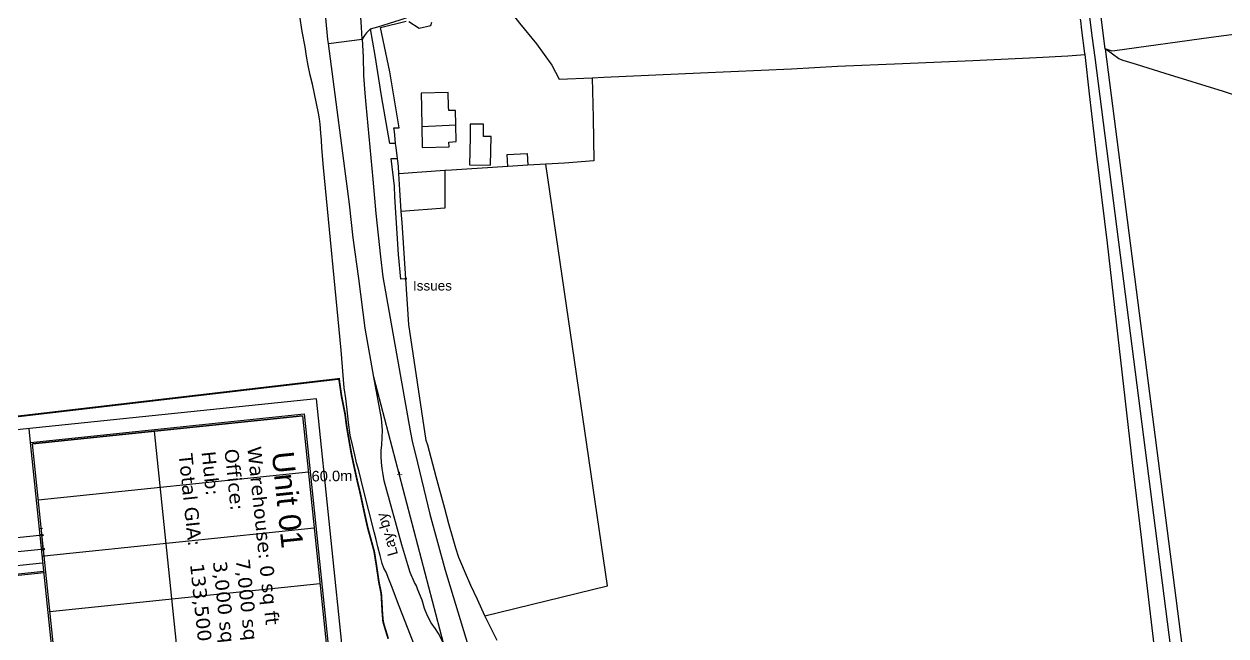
# Model space of a CAD drawing. Header units: millimetres. Extents: x 111502 to 977541, y 8702 to 1044108.
# Drawn here: x 489032.3 to 489375.2, y 241445.6 to 241620 of the extents above; entities that cross this region are included whole.
import ezdxf

# ---------------------------------------------------------------- set-up
doc = ezdxf.new("R2010")
doc.units = ezdxf.units.MM
doc.header["$LTSCALE"] = 0.25
doc.linetypes.add('DASHED2', pattern=[9.525, 6.35, -3.175])
for name, color, linetype in [('E HVSS As Laid HV', 10, 'Continuous'), ('Proposed Employment Area - 11-089-MP013-01a$0$A-Cldg-Panl-P', 7, 'Continuous'), ('Proposed Employment Area - 11-089-MP013-01a$0$A-Door-Extn-P', 7, 'Continuous'), ('Proposed Employment Area - 11-089-MP013-01a$0$DOCK', 7, 'Continuous'), ('Proposed Employment Area - 11-089-MP013-01a$0$LINE50', 7, 'Continuous'), ('Proposed Employment Area - 11-089-MP013-01a$0$STEEL', 7, 'Continuous'), ('X HVSS Site Background', 8, 'Continuous'), ('X HVSS Site Outline', 210, 'Continuous')]:
    doc.layers.add(name, color=color, linetype=linetype)
doc.styles.add('OS Master Map$1$Standard', font='txt')
doc.styles.add('Proposed Employment Area - 11-089-MP013-01a$0$1250T35R', font='verdana.ttf', dxfattribs={"height": 4375})
doc.styles.add('Proposed Employment Area - 11-089-MP013-01a$0$1250T50R', font='arial.ttf', dxfattribs={"height": 6250})
doc.styles.add('Proposed Employment Area - 11-089-MP013-01a$0$Standard', font='txt')

# ---------------------------------------------------------------- blocks, each defined once
blk = doc.blocks.new('Proposed Commercial Boundary - 09.02.22')
at = {"layer": 'X HVSS Site Outline', "const_width": 500}
blk.add_lwpolyline([(488816491, 241483158), (489122203, 241518856), (489122203, 241518855), (489122345, 241517843), (489122488, 241516831), (489122631, 241515820), (489122752, 241514971), (489122755, 241514955), (489122756, 241514949), (489122777, 241514797), (489122942, 241513711), (489123153, 241512642), (489123353, 241511640), (489123553, 241510638), (489123752, 241509645), (489123929, 241508748), (489124047, 241507832), (489124179, 241506816), (489124315, 241505777), (489124473, 241504711), (489124650, 241503672), (489124823, 241502663), (489124997, 241501654), (489125172, 241500646), (489125349, 241499637), (489125527, 241498629), (489125713, 241497582), (489125929, 241496533), (489126144, 241495523), (489126359, 241494521), (489126577, 241493519), (489126795, 241492520), (489127014, 241491520), (489127235, 241490521), (489127461, 241489499), (489127706, 241488478), (489127949, 241487479), (489128183, 241486520), (489128393, 241485571), (489128601, 241484585), (489128813, 241483584), (489129026, 241482583), (489129240, 241481582), (489129455, 241480582), (489129673, 241479574), (489129897, 241478566), (489130122, 241477565), (489130360, 241476511), (489130641, 241475458), (489130833, 241474760), (489130847, 241474708), (489130912, 241474472), (489131176, 241473507), (489131440, 241472542), (489131705, 241471578), (489131967, 241470621), (489132222, 241469671), (489132243, 241469590), (489132267, 241469440), (489132340, 241468983), (489132498, 241467991), (489132656, 241466999), (489132813, 241466011), (489132964, 241465037), (489133108, 241464056), (489133253, 241463061), (489133398, 241462065), (489133556, 241460985), (489133776, 241459912), (489133984, 241458924), (489134166, 241458059), (489134267, 241457284), (489134319, 241456376), (489134376, 241455357), (489134434, 241454339), (489134492, 241453321), (489134551, 241452281), (489134627, 241451217), (489134723, 241450158), (489134776, 241449650), (489134861, 241449340), (489134921, 241449124), (489135053, 241448643), (489135356, 241447641), (489135653, 241446677), (489135948, 241445720), (489136243, 241444764)], dxfattribs=at)
blk = doc.blocks.new('Proposed Employment Area - 11-089-MP013-01a$0$guide')
for p, q in [((32, 0), (40, -2)), ((46, 0), (46, -1)), ((64, 0), (64, -3)), ((32, -2), (40, -4)), ((52, -4), (52, -8)), ((53, -4), (53, -7)), ((54, -4), (54, -6)), ((62, -1), (62, -7)), ((64, -3), (67, -3)), ((64, -5), (64, -8)), ((64, -5), (66, -5)), ((82, -19), (66, -5)), ((83, -18), (67, -3))]:
    blk.add_line(p, q)
for centre, radius, start, end in [((60, -4), 2.25, 270, 90), ((60, -4), 0.25, 270, 90), ((83, -18), 0.75, 230.0165, 50.0165)]:
    blk.add_arc(centre, radius, start, end)
at = {"layer": 'Proposed Employment Area - 11-089-MP013-01a$0$A-Cldg-Panl-P'}
blk.add_line((69, -2), (69, -2), dxfattribs=at)
at = {"layer": 'Proposed Employment Area - 11-089-MP013-01a$0$A-Door-Extn-P'}
blk.add_line((-68, -96), (105, -96), dxfattribs=at)
at = {"layer": 'Proposed Employment Area - 11-089-MP013-01a$0$LINE50'}
blk.add_line((22, -78), (22, -76), dxfattribs=at)
at = {"layer": 'Proposed Employment Area - 11-089-MP013-01a$0$STEEL'}
for p, q in [((0, 0), (32, 0)), ((0, -76), (0, 0)), ((46, 0), (64, 0)), ((-2, -40), (0, -40)), ((-2, -77), (-2, -40)), ((-2, -77), (0, -79)), ((0, -75), (2, -75)), ((0, -76), (2, -78)), ((0, -100), (0, -79)), ((0, -100), (2, -100)), ((2, -2), (32, -2)), ((2, -75), (2, -2)), ((2, -101), (2, -78)), ((2, -101), (9, -113)), ((4, -76), (22, -76)), ((4, -100), (4, -80)), ((4, -100), (11, -112)), ((6, -78), (22, -78)), ((20, -107), (18, -112)), ((22, -108), (19, -113)), ((20, -107), (22, -108)), ((40, -2), (60, -2)), ((40, -4), (60, -4)), ((46, -1), (62, -1)), ((52, -4), (53, -4)), ((52, -8), (64, -8)), ((53, -7), (62, -7)), ((54, -4), (60, -4)), ((54, -6), (60, -6))]:
    blk.add_line(p, q, dxfattribs=at)
for centre, radius, start, end in [((4, -78), 2, 90, 180), ((6, -80), 2, 90, 180), ((14, -110), 6, 210, 330), ((14, -110), 4, 210, 330)]:
    blk.add_arc(centre, radius, start, end, dxfattribs=at)
blk = doc.blocks.new('Proposed Employment Area - 11-089-MP013-01a$0$BOLLARD')
at = {"layer": 'Proposed Employment Area - 11-089-MP013-01a$0$DOCK'}
blk.add_lwpolyline([(-100, -100), (-100, 100), (100, 100), (100, -100)], close=True, dxfattribs=at)
for centre, radius in [((-75, 75), 10), ((0, 0), 75), ((75, 75), 10), ((-75, -75), 10), ((75, -75), 10)]:
    blk.add_circle(centre, radius, dxfattribs=at)
blk = doc.blocks.new('commercial background')
at = {"layer": 'X HVSS Site Background'}
for p, q in [((603.1, 1042.24), (471.35, 1028.56)), ((619.13, 887.98), (603.1, 1042.24)), ((521.5, 1029.81), (521.09, 1033.72)), ((572.22, 884.87), (556.83, 1032.98)), ((524.09, 1003.31), (508.18, 1001.65)), ((524.24, 1003.32), (524.09, 1003.31)), ((524.44, 1003.42), (524.23, 1003.4)), ((524.65, 1003.36), (524.24, 1003.39)), ((524.64, 1003.43), (524.25, 1003.32)), ((524.51, 999.33), (508.59, 997.67)), ((524.65, 999.34), (524.51, 999.33)), ((525.07, 999.32), (524.66, 999.34)), ((524.87, 999.29), (524.66, 999.27)), ((525.06, 999.38), (524.67, 999.27)), ((524.92, 995.35), (509.01, 993.7))]:
    blk.add_line(p, q, dxfattribs=at)
for points in [[(599.53, 1037.91), (615.02, 888.81), (536.98, 880.7), (521.5, 1029.81)], [(606.13, 896.95), (607.01, 888.48), (537.43, 881.25), (522.04, 1029.36), (599.08, 1037.36), (613.78, 895.87), (611.63, 895.65), (611.44, 897.5)], [(524.64, 1003.43), (524.65, 1003.36), (524.25, 1003.32), (524.24, 1003.39)], [(525.13, 999.29), (524.7, 1003.47), (524.66, 1003.46), (525.09, 999.29)], [(525.07, 999.32), (525.06, 999.38), (524.66, 999.34), (524.67, 999.27)], [(502.47, 990.34), (525.35, 992.72), (525.31, 993.02), (502.44, 990.64)]]:
    blk.add_lwpolyline(points, close=True, dxfattribs=at)
for points in [[(599.08, 1037.36), (522.04, 1029.36)], [(600.75, 1021.32), (523.71, 1013.32)], [(523.89, 1005.3), (524.89, 1005.4)], [(602.4, 1005.41), (525.36, 997.41)], [(524.64, 1003.42), (524.65, 1003.36), (524.09, 1003.3), (524.08, 1003.45), (524.08, 1003.45), (524.08, 1003.44)], [(525.07, 999.32), (525.06, 999.39), (524.51, 999.33), (524.52, 999.18), (524.52, 999.18), (524.52, 999.2)], [(524.71, 997.34), (525.71, 997.44)], [(604.06, 989.49), (527.02, 981.49)]]:
    blk.add_lwpolyline(points, dxfattribs=at)
for points in [[(524.44, 1003.41), (524.43, 1003.49), (524.44, 1003.49, -0.414214), (524.44, 1003.49), (524.45, 1003.43, 0.414214), (524.46, 1003.42), (524.61, 1003.44, 0.414214), (524.62, 1003.45), (524.62, 1003.51, -0.414214), (524.62, 1003.51), (524.63, 1003.51), (524.64, 1003.43)], [(524.87, 999.29), (524.87, 999.22), (524.89, 999.22, 0.414214), (524.89, 999.22), (524.88, 999.28, -0.414214), (524.89, 999.29), (525.04, 999.31, -0.414214), (525.05, 999.3), (525.06, 999.24, 0.414214), (525.06, 999.24), (525.07, 999.24), (525.07, 999.32)]]:
    blk.add_lwpolyline(points, format="xyb", close=True, dxfattribs=at)
for name, p, xscale, yscale, zscale, rotation in [('Proposed Employment Area - 11-089-MP013-01a$0$guide', (524.63, 1003.5), -0.001, 0.0009999999999999998, 0.0009999999999999998, 95.93026753306337), ('Proposed Employment Area - 11-089-MP013-01a$0$BOLLARD', (524.99, 1003.4), 0.001, 0.001, 0.001, 275.9302675330634), ('Proposed Employment Area - 11-089-MP013-01a$0$guide', (525.07, 999.25), 0.001, 0.001, 0.001, 95.93026753306341), ('Proposed Employment Area - 11-089-MP013-01a$0$BOLLARD', (525.41, 999.42), -0.001, 0.0009999999999999998, 0.0009999999999999998, 275.9302675330634)]:
    blk.add_blockref(name, p, dxfattribs=dict(at, xscale=xscale, yscale=yscale, zscale=zscale, rotation=rotation))
at = {"layer": 'X HVSS Site Background', "attachment_point": 1, "rotation": 275.9303}
for s, width, insert, char_height, style in [('\\pxt14;Warehouse: 0 sq ft\\P\\pql,tz;Office:^I7,000 sq ft^I\\PHub:^I^I3,000 sq ft\\PTotal GIA:^I133,500 sq ft\\P\\P ', 154.5296, (587.25, 1028.87), 3.9375, 'Proposed Employment Area - 11-089-MP013-01a$0$1250T35R'), ('Unit 01\\P\\pxql; ', 125.0785, (596.53, 1027.56), 6.25, 'Proposed Employment Area - 11-089-MP013-01a$0$1250T50R')]:
    blk.add_mtext_dynamic_manual_height_columns(s, width=width, gutter_width=31.25, heights=[0], dxfattribs=dict(at, insert=insert, char_height=char_height, style=style))
at = {"layer": 'X HVSS Site Background', "char_height": 0.125, "width": 1.5, "rotation": 5.9303, "style": 'Proposed Employment Area - 11-089-MP013-01a$0$Standard'}
for insert, attachment_point in [((524.4, 1005.22), 2), ((525.2, 997.52), 8)]:
    blk.add_mtext('{\\fArial|b0|i0|c0|p34;8M Setout Line}', dxfattribs=dict(at, insert=insert, attachment_point=attachment_point))
at = {"layer": 'X HVSS Site Background', "style": 'Proposed Employment Area - 11-089-MP013-01a$0$Standard'}
for p, rotation in [((485.88, 899.5), 95.9302), ((729.37, 850.69), 240.5366), ((319.53, 839.47), 95.9302), ((520.9, 756.6), 330.4683), ((1582.14, 507.49), 240.4683), ((1846.75, 293.1), 209.3143), ((1096.5, 265.37), 60.4683)]:
    blk.add_attdef('NOOFPARKINGSPACES', p, '', height=0.3, rotation=rotation, dxfattribs=at)
blk = doc.blocks.new('OS Master Map$1$OSS17')
at = {"color": 8, "true_color": 0x707070, "const_width": 0.375, "flags": 128}
blk.add_lwpolyline([(0.188, 0), (0.181, 0.049), (0.162, 0.094), (0.133, 0.133), (0.094, 0.162), (0.049, 0.181), (0, 0.188), (-0.049, 0.181), (-0.094, 0.162), (-0.133, 0.133), (-0.162, 0.094), (-0.181, 0.049), (-0.188, 0), (-0.181, -0.049), (-0.162, -0.094), (-0.133, -0.133), (-0.094, -0.162), (-0.049, -0.181), (0, -0.188), (0.049, -0.181), (0.094, -0.162), (0.133, -0.133), (0.162, -0.094), (0.181, -0.049), (0.188, 0), (0.181, 0.049)], dxfattribs=at)
blk = doc.blocks.new('OS Master Map$1$OSS15')
at = {"color": 8, "true_color": 0x707070, "const_width": 0.174, "flags": 128}
for points in [[(-0.775, 0), (0.775, 0)], [(0, -0.775), (0, 0.775)]]:
    blk.add_lwpolyline(points, dxfattribs=at)
blk = doc.blocks.new('OS MAP 060722')
at = {"layer": 'X HVSS Site Background', "flags": 128}
for points in [[(530.15, 2486.61), (509.86, 2648.75), (509.86, 2648.75), (509.38, 2662.65)], [(552.29, 2278.09), (552.39, 2280.96), (552.39, 2280.96), (552.11, 2288.8), (552.11, 2288.8), (551.74, 2293.6), (551.74, 2293.6), (527.31, 2484.11), (527.31, 2484.11), (526.61, 2489.65), (526.61, 2489.65), (506.59, 2648.34), (506.59, 2648.34), (505.21, 2657.77), (505.21, 2657.77), (504.96, 2658.73), (504.96, 2658.73), (504.6, 2659.43), (504.6, 2659.43), (504.13, 2660.05), (504.13, 2660.05), (503.8, 2660.35)], [(531.93, 2486.02), (532.92, 2486.16), (532.92, 2486.16), (560.42, 2489.96), (560.42, 2489.96), (587.92, 2493.56)], [(340.17, 2298.56), (328.82, 2327.72), (328.82, 2327.72), (326.62, 2333.52), (326.62, 2333.52), (325.82, 2335.42), (325.82, 2335.42), (325.02, 2337.42), (325.02, 2337.42), (324.42, 2338.62), (324.42, 2338.62), (323.92, 2339.92), (323.92, 2339.92), (323.32, 2342.22), (323.32, 2342.22), (322.72, 2344.62), (322.72, 2344.62), (322.22, 2346.72), (322.22, 2346.72), (321.62, 2348.92), (321.62, 2348.92), (318.62, 2360.92), (318.62, 2360.92), (317.22, 2366.42), (317.22, 2366.42), (316.62, 2368.62), (316.62, 2368.62), (316.12, 2370.92), (316.12, 2370.92), (315.42, 2373.72), (315.42, 2373.72), (314.82, 2376.52), (314.82, 2376.52), (314.32, 2380.12), (314.32, 2380.12), (313.92, 2383.72), (313.92, 2383.72), (313.52, 2386.92), (313.52, 2386.92), (313.12, 2390.02), (313.12, 2390.02), (312.22, 2400.7), (312.22, 2400.7), (307.22, 2452.76), (307.22, 2452.76), (306.72, 2458.36), (306.72, 2458.36), (306.62, 2460.56), (306.62, 2460.56), (306.42, 2462.56), (306.42, 2462.56), (306.22, 2465.16), (306.22, 2465.16), (306.02, 2466.66), (306.02, 2466.66), (305.72, 2468.26), (305.72, 2468.26), (304.02, 2476.56), (304.02, 2476.56), (303.42, 2479.16), (303.42, 2479.16), (302.82, 2481.86), (302.82, 2481.86), (302.32, 2484.56), (302.32, 2484.56), (301.92, 2487.16), (301.92, 2487.16), (301.12, 2491.56), (301.12, 2491.56), (300.42, 2495.96)], [(320.62, 2492.36), (322.65, 2492.87), (322.65, 2492.87), (327.5, 2494.43), (327.5, 2494.43), (329.02, 2494.86), (329.02, 2494.86), (330.22, 2495.26), (330.22, 2495.26), (332.82, 2496.26), (332.82, 2496.26), (335.32, 2497.36), (335.32, 2497.36), (338.62, 2498.76), (338.62, 2498.76), (341.92, 2500.06), (341.92, 2500.06), (350.82, 2504.16), (350.82, 2504.16), (352.96, 2505.1)], [(327.77, 2459.66), (327.62, 2460.86), (327.62, 2460.86), (327.42, 2463.06), (327.42, 2463.06), (327.29, 2464.07), (327.29, 2464.07), (328.78, 2464.15), (328.78, 2464.15), (326.1, 2480.1), (326.1, 2480.1), (323.44, 2492.73), (323.44, 2492.73), (330.81, 2494.47)], [(331.56, 2494.45), (334.45, 2492.52), (334.45, 2492.52), (337.79, 2493.23), (337.79, 2493.23), (338.14, 2494.26)], [(353.4, 2504.39), (354.04, 2503.34), (354.04, 2503.34), (356.87, 2498.76), (356.87, 2498.76), (361.37, 2496.13), (361.37, 2496.13), (363.13, 2493.98), (363.13, 2493.98), (368, 2488.01), (368, 2488.01), (372.32, 2481.93), (372.32, 2481.93), (374.44, 2477.95), (374.44, 2477.95), (383.88, 2478.4)], [(308.58, 2488.17), (308.42, 2489.32), (308.42, 2489.32), (307.33, 2500.66)], [(318.22, 2489.36), (318.02, 2492.76), (318.02, 2492.76), (317.62, 2498.46), (317.62, 2498.46), (317.33, 2501.86)], [(524.45, 2484.97), (524.42, 2485.26), (524.42, 2485.26), (523.55, 2491.98), (523.55, 2491.98), (523.22, 2494.56), (523.22, 2494.56), (523.17, 2495.05)], [(320.62, 2492.36), (319.42, 2491.16), (319.42, 2491.16), (318.92, 2490.46), (318.92, 2490.46), (318.22, 2489.36)], [(327.77, 2459.66), (326.12, 2459.66), (326.12, 2459.66), (323.72, 2473.26), (323.72, 2473.26), (321.92, 2484.76), (321.92, 2484.76), (320.62, 2492.36)], [(308.58, 2488.17), (318.22, 2489.36)], [(321.57, 2393.05), (319.05, 2406.98), (319.05, 2406.98), (317.3, 2421.12), (317.3, 2421.12), (315.62, 2432.76), (315.62, 2432.76), (314.61, 2442.36), (314.61, 2442.36), (308.58, 2488.17)], [(318.22, 2489.36), (318.52, 2484.36), (318.52, 2484.36), (318.62, 2479.06), (318.62, 2479.06), (319.02, 2473.96), (319.02, 2473.96), (319.22, 2470.76), (319.22, 2470.76), (319.52, 2467.76), (319.52, 2467.76), (321.22, 2449.46), (321.22, 2449.46), (322.12, 2439.66), (322.12, 2439.66), (323.42, 2427.36), (323.42, 2427.36), (324.12, 2421.66), (324.12, 2421.66), (331.92, 2377.72), (331.92, 2377.72), (332.62, 2374.32), (332.62, 2374.32), (333.42, 2371.02), (333.42, 2371.02), (337.54, 2353.99), (337.54, 2353.99), (341.92, 2338.03), (341.92, 2338.03), (348.44, 2316.43)], [(530.15, 2486.61), (555.03, 2293.85), (555.03, 2293.85), (555.41, 2288.92), (555.41, 2288.92), (555.69, 2280.96), (555.69, 2280.96), (555.59, 2278.21)], [(579.62, 2469.36), (563.92, 2474.46), (563.92, 2474.46), (547.32, 2479.56), (547.32, 2479.56), (539.12, 2482.16), (539.12, 2482.16), (535.32, 2483.26), (535.32, 2483.26), (534.12, 2483.76), (534.12, 2483.76), (530.45, 2486.39), (530.45, 2486.39), (530.15, 2486.61)], [(531.93, 2486.02), (530.15, 2486.61)], [(383.88, 2478.4), (387.12, 2478.56), (387.12, 2478.56), (414.79, 2479.74), (414.79, 2479.74), (440.72, 2480.96), (440.72, 2480.96), (453.82, 2481.66), (453.82, 2481.66), (472.42, 2482.46), (472.42, 2482.46), (492.42, 2483.26), (492.42, 2483.26), (510.62, 2484.16), (510.62, 2484.16), (519.52, 2484.66), (519.52, 2484.66), (524.45, 2484.97)], [(548.99, 2277.58), (545.92, 2302.16), (545.92, 2302.16), (540.42, 2348.16), (540.42, 2348.16), (538.12, 2367.86), (538.12, 2367.86), (530.82, 2431.26), (530.82, 2431.26), (527.72, 2456.66), (527.72, 2456.66), (525.72, 2473.76), (525.72, 2473.76), (524.45, 2484.97)], [(383.88, 2478.4), (384.09, 2466.92), (384.09, 2466.92), (384.31, 2454.69), (384.31, 2454.69), (375.92, 2454.06), (375.92, 2454.06), (370.59, 2453.77)], [(344.91, 2464.96), (344.82, 2469.06), (344.82, 2469.06), (342.92, 2469.06), (342.92, 2469.06), (342.82, 2470.06), (342.82, 2470.06), (342.72, 2474.2), (342.72, 2474.2), (335.02, 2474), (335.02, 2474), (335.12, 2469.86), (335.12, 2469.86), (335.21, 2464.47)], [(335.21, 2464.47), (344.91, 2464.96)], [(335.21, 2464.47), (335.32, 2458.46), (335.32, 2458.46), (343.02, 2458.66), (343.02, 2458.66), (342.92, 2460.06), (342.92, 2460.06), (345.02, 2460.16), (345.02, 2460.16), (344.91, 2464.96)], [(349.07, 2465.17), (349.02, 2461.46), (349.02, 2461.46), (348.82, 2453.57), (348.82, 2453.57), (354.83, 2453.42), (354.83, 2453.42), (355.04, 2461.61), (355.04, 2461.61), (352.83, 2461.67), (352.83, 2461.67), (352.87, 2465.12), (352.87, 2465.12), (349.07, 2465.17)], [(328.32, 2455.37), (328.22, 2456.16), (328.22, 2456.16), (327.92, 2458.46), (327.92, 2458.46), (327.77, 2459.66)], [(330.65, 2421.09), (329.22, 2420.96), (329.22, 2420.96), (328.62, 2427.96), (328.62, 2427.96), (327.52, 2444.46), (327.52, 2444.46), (327.42, 2447.46), (327.42, 2447.46), (326.52, 2455.36), (326.52, 2455.36), (328.32, 2455.37)], [(328.72, 2450.96), (328.62, 2453.16), (328.62, 2453.16), (328.42, 2454.56), (328.42, 2454.56), (328.32, 2455.37)], [(359.82, 2453.06), (359.62, 2456.46), (359.62, 2456.46), (365.32, 2456.76), (365.32, 2456.76), (365.52, 2453.49)], [(341.79, 2451.92), (328.72, 2450.96)], [(341.79, 2451.92), (341.79, 2441.24), (341.79, 2441.24), (329.39, 2440.23)], [(359.82, 2453.06), (343.72, 2452.06), (343.72, 2452.06), (341.79, 2451.92)], [(353.26, 2325), (388.19, 2333.52), (388.19, 2333.52), (370.59, 2453.77)], [(365.52, 2453.49), (359.82, 2453.06)], [(370.59, 2453.77), (365.52, 2453.49)], [(329.39, 2440.23), (328.92, 2446.46), (328.92, 2446.46), (328.72, 2450.96)], [(330.65, 2421.09), (329.62, 2437.16), (329.62, 2437.16), (329.39, 2440.23)], [(353.26, 2325), (351.12, 2329.66), (351.12, 2329.66), (349.22, 2333.66), (349.22, 2333.66), (347.42, 2337.86), (347.42, 2337.86), (346.62, 2339.66), (346.62, 2339.66), (345.82, 2341.66), (345.82, 2341.66), (344.92, 2344.26), (344.92, 2344.26), (344.22, 2346.96), (344.22, 2346.96), (342.92, 2351.26), (342.92, 2351.26), (341.82, 2355.56), (341.82, 2355.56), (339.32, 2364.62), (339.32, 2364.62), (336.92, 2373.62), (336.92, 2373.62), (336.52, 2375.02), (336.52, 2375.02), (331.55, 2408.01), (331.55, 2408.01), (330.65, 2421.09)], [(341.45, 2317.2), (339.98, 2319.94), (339.98, 2319.94), (339.12, 2321.3), (339.12, 2321.3), (337.9, 2323.02), (337.9, 2323.02), (336.89, 2325.02), (336.89, 2325.02), (335.99, 2327.12), (335.99, 2327.12), (335.29, 2329.42), (335.29, 2329.42), (334.09, 2332.42), (334.09, 2332.42), (333.69, 2333.52), (333.69, 2333.52), (333.19, 2334.52), (333.19, 2334.52), (331.95, 2337.32), (331.95, 2337.32), (331.22, 2339.52), (331.22, 2339.52), (329.52, 2345.22), (329.52, 2345.22), (324.52, 2363.52), (324.52, 2363.52), (324.22, 2365.32), (324.22, 2365.32), (323.92, 2367.02), (323.92, 2367.02), (323.72, 2368.72), (323.72, 2368.72), (323.62, 2370.52), (323.62, 2370.52), (323.62, 2372.12), (323.62, 2372.12), (323.82, 2373.72), (323.82, 2373.72), (324.02, 2377.92), (324.02, 2377.92), (323.72, 2381.22), (323.72, 2381.22), (321.57, 2393.05)], [(341.45, 2317.2), (321.57, 2393.05)], [(356.72, 2317.96), (355.92, 2319.66), (355.92, 2319.66), (353.42, 2324.66), (353.42, 2324.66), (353.26, 2325)]]:
    blk.add_lwpolyline(points, dxfattribs=at)
at = {"layer": 'X HVSS Site Background'}
for name, p in [('OS Master Map$1$OSS17', (330.65, 2421.09)), ('OS Master Map$1$OSS15', (328.92, 2365.32))]:
    blk.add_blockref(name, p, dxfattribs=at)
at = {"layer": 'X HVSS Site Background', "style": 'OS Master Map$1$Standard'}
for s, insert, char_height, attachment_point, rotation in [('{\\farial|b0|i0|c0|p34;Issues}', (332.72, 2417.68), 2.75, 7, 0.1), ('{\\farial|b0|i0|c0|p34;60.0m}', (315.41, 2366.42), 3, 3, 0.6), ('{\\farial|b0|i0|c0|p34;Lay-by}', (327.65, 2348.84), 3, 8, 105.7)]:
    blk.add_mtext(s, dxfattribs=dict(at, insert=insert, char_height=char_height, attachment_point=attachment_point, rotation=rotation))

msp = doc.modelspace()

# ---------------------------------------------------------------- linework, layer by layer
at = {"lineweight": 0}
msp.add_circle((488727.82, 239008.33), 11388.42, dxfattribs=at)

# ---------------------------------------------------------------- block references
at = {"layer": 'E HVSS As Laid HV', "linetype": 'DASHED2', "lineweight": 0}
msp.add_blockref('OS MAP 060722', (488810.58, 239126.31), dxfattribs=at)
at = {"layer": 'X HVSS Site Background', "lineweight": 0}
for name, p in [('OS Master Map$1$OSS17', (489141.23, 241547.4)), ('commercial background', (488512.69, 240470.93))]:
    msp.add_blockref(name, p, dxfattribs=at)
at = {"layer": 'X HVSS Site Outline', "lineweight": 0, "xscale": 0.001, "yscale": 0.001, "zscale": 0.001}
msp.add_blockref('Proposed Commercial Boundary - 09.02.22', (0, 0), dxfattribs=at)

doc.saveas('drawing.dxf')
